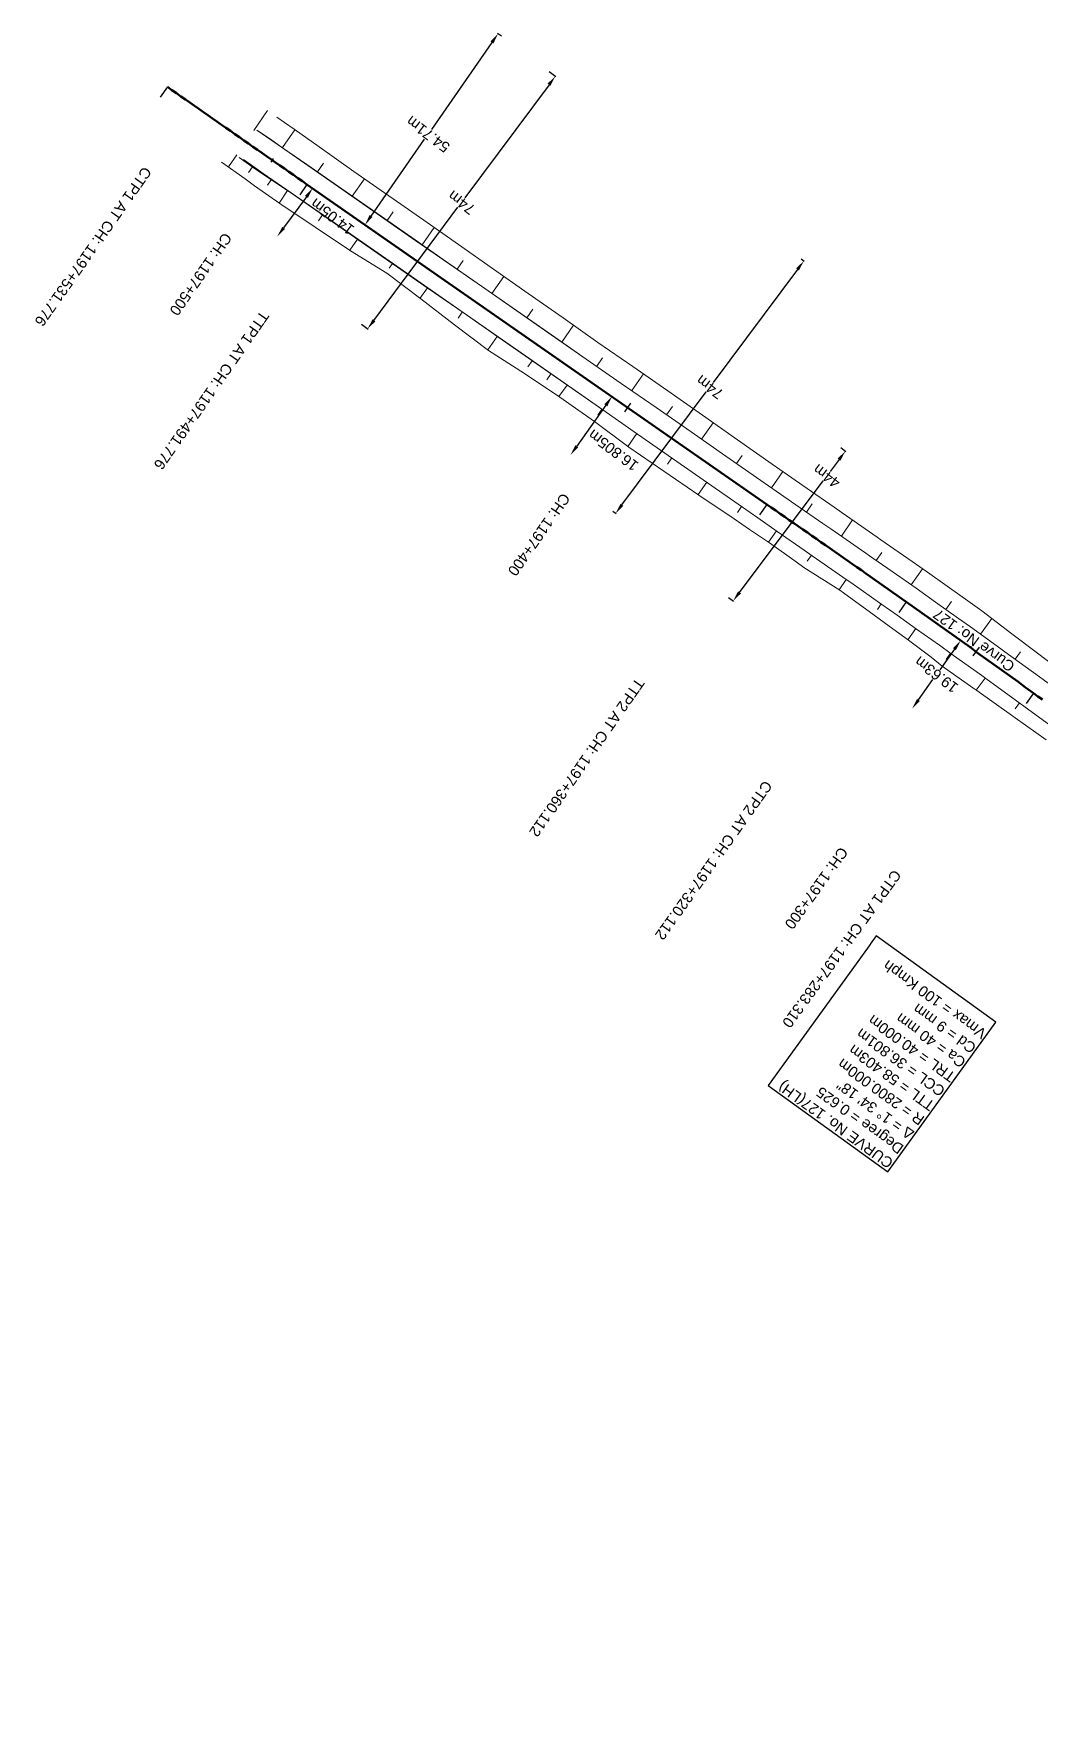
# Model space of a CAD drawing. Header units: metres. Extents: x 638322 to 644522, y 3380053 to 3384620.
# Drawn here: x 638321.6 to 638558.1, y 3384227.3 to 3384620.1 of the extents above; entities that cross this region are included whole.
import ezdxf

# ---------------------------------------------------------------- set-up
doc = ezdxf.new("R2010")
doc.units = ezdxf.units.M
doc.header["$MEASUREMENT"] = 0
doc.linetypes.add('CENTER2', pattern=[1.125, 0.75, -0.125, 0.125, -0.125])
doc.layers.get('Defpoints').update_dxf_attribs({"lineweight": 0})
for name, color, linetype, lineweight in [('C-ALIG-DG-CURVE', 1, 'CENTER2', 70), ('C-ALIG-DG-LINE', 1, 'CENTER2', 70), ('C-ALIG-DG-SPIRAL', 1, 'CENTER2', 70), ('C-ALIG-LABL-DG', 1, 'Continuous', 25), ('C-ALIG-LABL-DG-MARK', 1, 'Continuous', 25), ('Prop_Horiz Alignment', 7, 'Continuous', 0), ('Proposed Curve_Details', 10, 'Continuous', 0), ('PROPOSED DFCC TOE LINE', 239, 'Continuous', 0), ('PROPOSED DFCC TOE SLOPES', 239, 'Continuous', 0), ('PROPOSED DFCC TRACK', 1, 'Continuous', 0), ('PROPOSED FORMATION LINE - PLAN', 187, 'Continuous', 0)]:
    doc.layers.add(name, color=color, linetype=linetype, lineweight=lineweight)
for name, color, linetype in [('C-ROAD-TEXT', 11, 'Continuous'), ('Dimension', 10, 'Continuous'), ('Layer3', 1, 'Continuous')]:
    doc.layers.add(name, color=color, linetype=linetype)
doc.styles.add('Arial', font='arial.ttf')
doc.styles.get("Standard").update_dxf_attribs({"font": 'arial.ttf'})
doc.styles.add('Style-Arial', font='arial.ttf')
doc.dimstyles.get("Standard").update_dxf_attribs({"dimtxt": 2.5, "dimasz": 2.5, "dimexe": 0.18, "dimexo": 0.0625, "dimgap": 0.09, "dimtad": 0, "dimtih": 1, "dimtoh": 1, "dimdec": 3, "dimzin": 0, "dimdsep": 46, "dimtxsty": 'Standard', "dimcen": 0.09, "dimazin": 0, "dimtfac": 1, "dimtdec": 3, "dimtofl": 0, "dimtmove": 0, "dimatfit": 3, "dimfxl": 1, "dimtolj": 1, "dimtzin": 0, "dimarcsym": 0})

# ---------------------------------------------------------------- blocks, each defined once
blk = doc.blocks.new('*D459')
at = {"layer": 'Defpoints', "color": 0, "transparency": 16777216}
for p in [(638511.2290381049, 3384522.847314768), (638484.8441247272, 3384487.636004851), (638486.0484807775, 3384486.733543962)]:
    blk.add_point(p, dxfattribs=at)
at = {"layer": 'Dimension', "color": 0, "lineweight": -2, "transparency": 16777216}
for p, q in [((638510.9342513499, 3384519.944211269), (638508.8305070428, 3384517.136713221)), ((638511.3290702354, 3384522.772357627), (638512.533426286, 3384521.869896737)), ((638487.5476235831, 3384488.734186571), (638507.181443949, 3384514.935998335)), ((638484.9441568577, 3384487.561047711), (638486.148512908, 3384486.658586822))]:
    blk.add_line(p, q, dxfattribs=at)
at = {"layer": 'Dimension', "color": 0, "transparency": 16777216}
for points in [[(638510.600810915, 3384520.194068403), (638511.2676917848, 3384519.694354135), (638512.4333941555, 3384521.944853878)], [(638487.2141831482, 3384488.984043705), (638487.881064018, 3384488.484329436), (638486.0484807775, 3384486.733543962)]]:
    blk.add_solid(points, dxfattribs=at)
at = {"layer": 'Dimension', "color": 0, "lineweight": 0, "transparency": 16777216, "insert": (638508.0059754981, 3384516.036355776), "char_height": 2.5, "attachment_point": 5, "rotation": 143, "style": 'Style-Arial'}
blk.add_mtext('\\A1;44m', dxfattribs=at)
blk = doc.blocks.new('TerminatorOpen_0.5')
at = {"color": 0, "linetype": 'ByBlock', "lineweight": -2}
for q in [(-1, 0.25), (-1, 0), (-1, -0.25)]:
    blk.add_line((0, 0), q, dxfattribs=at)
blk = doc.blocks.new('*D460')
at = {"layer": 'Defpoints', "color": 0, "transparency": 16777216}
for p in [(638501.9213603314, 3384567.197957294), (638457.688138626, 3384507.873270846), (638458.4303034747, 3384507.319903534)]:
    blk.add_point(p, dxfattribs=at)
at = {"layer": 'Dimension', "color": 0, "lineweight": -2, "transparency": 16777216}
for p, q in [((638502.021570984, 3384567.123238989), (638502.7637358324, 3384566.569871677)), ((638501.1691590801, 3384564.640376929), (638481.3688263067, 3384538.084578186)), ((638459.9246695742, 3384509.324116587), (638479.7250023475, 3384535.879915329)), ((638457.7883492787, 3384507.798552541), (638458.5305141273, 3384507.245185229))]:
    blk.add_line(p, q, dxfattribs=at)
at = {"layer": 'Dimension', "color": 0, "transparency": 16777216}
for points in [[(638500.8351235713, 3384564.889437946), (638501.5031945889, 3384564.391315912), (638502.6635251797, 3384566.644589982)], [(638459.5906340654, 3384509.573177603), (638460.258705083, 3384509.07505557), (638458.4303034747, 3384507.319903534)]]:
    blk.add_solid(points, dxfattribs=at)
at = {"layer": 'Dimension', "color": 0, "lineweight": 0, "transparency": 16777216, "insert": (638480.5469143274, 3384536.982246757), "char_height": 2.5, "attachment_point": 5, "rotation": 143, "style": 'Style-Arial'}
blk.add_mtext('\\A1;74m', dxfattribs=at)
blk = doc.blocks.new('*D445')
at = {"layer": 'Defpoints', "color": 0, "transparency": 16777216}
for p in [(638442.6973371373, 3384611.235922768), (638444.2616884098, 3384610.073788224), (638398.5682592206, 3384551.83369642)]:
    blk.add_point(p, dxfattribs=at)
at = {"layer": 'Dimension', "color": 0, "lineweight": -2, "transparency": 16777216}
for p, q in [((638442.7976787358, 3384611.161380406), (638444.3620300083, 3384609.999245863)), ((638442.7708411848, 3384608.066956256), (638423.0171346029, 3384581.476458448)), ((638401.623457718, 3384552.678393845), (638421.3771642998, 3384579.268891652)), ((638398.6686008191, 3384551.759154059), (638400.2329520914, 3384550.597019516))]:
    blk.add_line(p, q, dxfattribs=at)
at = {"layer": 'Dimension', "color": 0, "transparency": 16777216}
for points in [[(638442.43636919, 3384608.315430793), (638443.1053131798, 3384607.818481718), (638444.2616884098, 3384610.073788224)], [(638401.2889857232, 3384552.926868383), (638401.957929713, 3384552.429919308), (638400.1326104929, 3384550.671561877)]]:
    blk.add_solid(points, dxfattribs=at)
at = {"layer": 'Dimension', "color": 0, "lineweight": 0, "transparency": 16777216, "insert": (638422.1971494516, 3384580.37267505), "char_height": 2.5, "attachment_point": 5, "rotation": 143, "style": 'Style-Arial'}
blk.add_mtext('\\A1;74m', dxfattribs=at)
blk = doc.blocks.new('*D446')
at = {"layer": 'Defpoints', "color": 0, "transparency": 16777216}
for p in [(638430.7944377959, 3384620.054785807), (638431.7245335621, 3384619.407120788), (638400.4609088299, 3384574.510200112)]:
    blk.add_point(p, dxfattribs=at)
at = {"layer": 'Dimension', "color": 0, "lineweight": -2, "transparency": 16777216}
for p, q in [((638429.3658226095, 3384618.00318676), (638415.1440156517, 3384597.579600425)), ((638431.6219536096, 3384619.478551547), (638430.6918578437, 3384620.126216566)), ((638400.9594282503, 3384577.209464177), (638413.5412023435, 3384595.277839751)), ((638400.3583288775, 3384574.581630871), (638399.4282331115, 3384575.22929589))]:
    blk.add_line(p, q, dxfattribs=at)
at = {"layer": 'Dimension', "color": 0, "transparency": 16777216}
for points in [[(638429.023889435, 3384618.241289292), (638429.707755784, 3384617.765084229), (638430.7944377959, 3384620.054785807)], [(638400.6174950758, 3384577.447566709), (638401.3013614248, 3384576.971361646), (638399.5308130637, 3384575.157865131)]]:
    blk.add_solid(points, dxfattribs=at)
at = {"layer": 'Dimension', "color": 0, "lineweight": 0, "transparency": 16777216, "insert": (638414.3463811723, 3384596.425877551), "char_height": 2.5, "attachment_point": 5, "rotation": 143, "style": 'Style-Arial'}
blk.add_mtext('\\A1;54.71m', dxfattribs=at)
blk = doc.blocks.new('*D466')
at = {"layer": 'Defpoints', "color": 0, "transparency": 16777216}
for p in [(638457.5754651099, 3384534.752821417), (638447.8443826565, 3384521.052542979), (638447.8443826591, 3384521.052542977)]:
    blk.add_point(p, dxfattribs=at)
at = {"layer": 'Dimension', "color": 0, "lineweight": -2, "transparency": 16777216}
blk.add_line((638456.1277761012, 3384532.714636799), (638449.2920716705, 3384523.090727592), dxfattribs=at)
at = {"layer": 'Dimension', "color": 0, "transparency": 16777216}
for points in [[(638455.7880786653, 3384532.955918301), (638456.4674735372, 3384532.473355297), (638457.5754651127, 3384534.752821415)], [(638448.9523742346, 3384523.332009094), (638449.6317691065, 3384522.84944609), (638447.8443826591, 3384521.052542977)]]:
    blk.add_solid(points, dxfattribs=at)
at = {"layer": 'Dimension', "color": 0, "lineweight": 0, "transparency": 16777216, "insert": (638457.8816487286, 3384522.13572721), "char_height": 2.5, "attachment_point": 5, "rotation": 143, "style": 'Style-Arial'}
blk.add_mtext('\\A1;16.805m', dxfattribs=at)
blk = doc.blocks.new('*D467')
at = {"layer": 'Defpoints', "color": 0, "transparency": 16777216}
for p in [(638387.2354966579, 3384583.716394722), (638378.9168070324, 3384572.393610728), (638378.9168070324, 3384572.393610728)]:
    blk.add_point(p, dxfattribs=at)
at = {"layer": 'Dimension', "color": 0, "lineweight": -2, "transparency": 16777216}
blk.add_line((638385.7553160256, 3384581.70168251), (638380.396987665, 3384574.40832294), dxfattribs=at)
at = {"layer": 'Dimension', "color": 0, "transparency": 16777216}
for points in [[(638385.4195306569, 3384581.948379282), (638386.0911013943, 3384581.454985738), (638387.2354966579, 3384583.716394722)], [(638380.0612022963, 3384574.655019712), (638380.7327730337, 3384574.161626168), (638378.9168070324, 3384572.393610728)]]:
    blk.add_solid(points, dxfattribs=at)
at = {"layer": 'Dimension', "color": 0, "lineweight": 0, "transparency": 16777216, "insert": (638391.8703038495, 3384577.073623526), "char_height": 2.5, "attachment_point": 5, "rotation": 143, "style": 'Style-Arial'}
blk.add_mtext('\\A1;14.05m', dxfattribs=at)
blk = doc.blocks.new('*D468')
at = {"layer": 'Defpoints', "color": 0, "transparency": 16777216}
for p in [(638539.5076171581, 3384477.413982953), (638528.1395556, 3384461.410165968), (638528.1395556012, 3384461.410165967)]:
    blk.add_point(p, dxfattribs=at)
at = {"layer": 'Dimension', "color": 0, "lineweight": -2, "transparency": 16777216}
for p, q in [((638538.0598592826, 3384475.375847253), (638534.6359758282, 3384470.555746315)), ((638529.5873134781, 3384463.448301667), (638533.0111969323, 3384468.268402605))]:
    blk.add_line(p, q, dxfattribs=at)
at = {"layer": 'Dimension', "color": 0, "transparency": 16777216}
for points in [[(638537.7201699992, 3384475.617140233), (638538.399548566, 3384475.134554273), (638539.5076171593, 3384477.413982953)], [(638529.2476241947, 3384463.689594647), (638529.9270027615, 3384463.207008688), (638528.1395556012, 3384461.410165967)]]:
    blk.add_solid(points, dxfattribs=at)
at = {"layer": 'Dimension', "color": 0, "lineweight": 0, "transparency": 16777216, "insert": (638533.8235863799, 3384469.41207446), "char_height": 2.5, "attachment_point": 5, "rotation": 143, "style": 'Style-Arial'}
blk.add_mtext('\\A1;19.63m', dxfattribs=at)
blk = doc.blocks.new('Tick Hor')
at = {"color": 1}
blk.add_lwpolyline([(-0.5, 0), (0.5, 0)], dxfattribs=at)

msp = doc.modelspace()

# ---------------------------------------------------------------- linework, layer by layer
at = {"layer": 'C-ALIG-DG-CURVE', "color": 1, "linetype": 'Continuous', "lineweight": 50, "flags": 128}
msp.add_lwpolyline([(638556.6426878705, 3384465.061269945, 0.003285837766207296), (638526.7300701468, 3384486.498337527)], format="xyb", dxfattribs=at)
at = {"layer": 'C-ALIG-DG-LINE', "color": 1, "linetype": 'Continuous', "lineweight": 50, "flags": 128}
msp.add_lwpolyline([(638493.9553164125, 3384509.428846928), (638385.8942340912, 3384584.650045996)], dxfattribs=at)
at = {"layer": 'C-ALIG-DG-SPIRAL', "color": 1, "linetype": 'Continuous', "lineweight": 50, "flags": 128}
for points in [[(638385.8942340912, 3384584.650045996), (638384.8352248538, 3384585.387224263), (638383.7762243833, 3384586.124415124), (638382.717241447, 3384586.861631173), (638381.6582848132, 3384587.598885003), (638380.5993632514, 3384588.336189206), (638379.5404855331, 3384589.073556372), (638378.4816604317, 3384589.810999093), (638377.4228967238, 3384590.548529955), (638376.3642031887, 3384591.286161543), (638375.3055886095, 3384592.02390644), (638374.2470617733, 3384592.761777226), (638373.1886314717, 3384593.499786478), (638372.1303065012, 3384594.23794677), (638371.0720956636, 3384594.97627067), (638370.0140077671, 3384595.714770745), (638368.9560516251, 3384596.453459556), (638367.8982360588, 3384597.192349659), (638366.8405698959, 3384597.931453606), (638365.7830619721, 3384598.670783942), (638364.7257211311, 3384599.410353209), (638363.6685562249, 3384600.150173941), (638362.6115761145, 3384600.890258665), (638361.5547896709, 3384601.630619904), (638360.4982057738, 3384602.371270173), (638359.4418333143, 3384603.112221978), (638358.3856811937, 3384603.853487819), (638357.3297583247, 3384604.595080188), (638356.2740736313, 3384605.33701157), (638355.2186360498, 3384606.079294439), (638354.1634545291, 3384606.821941262), (638353.108538031, 3384607.564964496)], [(638526.7300701468, 3384486.498337527), (638525.6761822497, 3384487.24281898), (638524.621962445, 3384487.986830363), (638523.5674219952, 3384488.730387205), (638522.5125721433, 3384489.473505048), (638521.4574241125, 3384490.216199449), (638520.4019891071, 3384490.958485979), (638519.3462783131, 3384491.700380219), (638518.2903028993, 3384492.441897764), (638517.2340740176, 3384493.183054223), (638516.1776028041, 3384493.923865213), (638515.1209003791, 3384494.664346363), (638514.0639778484, 3384495.404513313), (638513.0068463039, 3384496.144381714), (638511.949516824, 3384496.883967222), (638510.8920004749, 3384497.623285505), (638509.8343083102, 3384498.362352241), (638508.776451373, 3384499.101183112), (638507.7184406955, 3384499.83979381), (638506.6602873002, 3384500.578200032), (638505.6020022004, 3384501.316417484), (638504.5435964012, 3384502.054461875), (638503.4850808997, 3384502.792348921), (638502.4264666863, 3384503.530094342), (638501.3677647446, 3384504.267713864), (638500.3089860532, 3384505.005223216), (638499.2501415854, 3384505.742638129), (638498.1912423102, 3384506.479974339), (638497.1322991935, 3384507.217247583), (638496.073323198, 3384507.954473603), (638495.0143252845, 3384508.691668137), (638493.9553164125, 3384509.428846928)], [(638558.7296822409, 3384463.543316222), (638557.6863542936, 3384464.302525765), (638556.6426878705, 3384465.061269945)]]:
    msp.add_lwpolyline(points, dxfattribs=at)
at = {"layer": 'C-ALIG-LABL-DG', "color": 1, "linetype": 'Continuous', "lineweight": 25}
for p, q in [((638493.9553124439, 3384509.428849986), (638493.9553124439, 3384509.428849986)), ((638526.7300662139, 3384486.498340635), (638526.7300662139, 3384486.498340635)), ((638556.6426884986, 3384465.061269807), (638556.6426884986, 3384465.061269807))]:
    msp.add_line(p, q, dxfattribs=at)
at = {"layer": 'C-ALIG-LABL-DG-MARK', "color": 1, "linetype": 'Continuous', "lineweight": 25}
for p, q in [((638353.1085380311, 3384607.564964496), (638351.3805617862, 3384605.11259868)), ((638385.8942340912, 3384584.650045996), (638384.1802995007, 3384582.187846122)), ((638493.9553164125, 3384509.428846928), (638492.241381822, 3384506.966647054)), ((638526.7300701468, 3384486.498337527), (638524.9985922867, 3384484.048442749)), ((638556.6426878705, 3384465.061269945), (638554.8791607774, 3384462.634343455))]:
    msp.add_line(p, q, dxfattribs=at)
at = {"layer": 'Layer3', "color": 1, "linetype": 'Continuous', "lineweight": -3}
msp.add_lwpolyline([(638558.729682868, 3384463.543316083), (638557.6863549213, 3384464.302525626), (638556.6426884986, 3384465.061269807, 0.00328583829160356), (638526.730066214, 3384486.498340635), (638525.6761783157, 3384487.242822086), (638524.6219585097, 3384487.986833468), (638523.5674180589, 3384488.730390308), (638522.512568206, 3384489.47350815), (638521.4574201739, 3384490.21620255), (638520.4019851673, 3384490.958489077), (638519.3462743722, 3384491.700383315), (638518.2902989573, 3384492.44190086), (638517.2340700745, 3384493.183057317), (638516.1775988598, 3384493.923868305), (638515.1208964336, 3384494.664349454), (638514.0639739018, 3384495.404516403), (638513.0068423561, 3384496.144384801), (638511.9495128752, 3384496.883970307), (638510.8919965248, 3384497.62328859), (638509.8343043589, 3384498.362355324), (638508.7764474206, 3384499.101186193), (638507.7184367419, 3384499.83979689), (638506.6602833455, 3384500.57820311), (638505.6019982446, 3384501.31642056), (638504.5435924442, 3384502.054464949), (638503.4850769415, 3384502.792351993), (638502.4264627269, 3384503.530097413), (638501.3677607841, 3384504.267716934), (638500.3089820916, 3384505.005226283), (638499.2501376226, 3384505.742641195), (638498.1912383463, 3384506.479977403), (638497.1322952284, 3384507.217250646), (638496.0733192317, 3384507.954476663), (638495.0143213171, 3384508.691671195), (638493.9553124439, 3384509.428849986), (638457.569802987, 3384534.756762515)], format="xyb", dxfattribs=at)
at = {"layer": 'Layer3', "color": 212, "linetype": 'Continuous', "lineweight": -3}
msp.add_circle((638541.8888685177, 3384476.062355093), 0.015, dxfattribs=at)
msp.add_circle((638541.8888685177, 3384476.062355093), 0.015, dxfattribs=at)
msp.add_circle((638541.8888685177, 3384476.062355093), 0.015, dxfattribs=at)
msp.add_circle((638541.8888685177, 3384476.062355093), 0.015, dxfattribs=at)
at = {"layer": 'Prop_Horiz Alignment', "color": 10, "linetype": 'Continuous', "lineweight": -3, "flags": 128}
msp.add_lwpolyline([(638377.4742896131, 3384589.901976184), (638378.0533692366, 3384590.717247176)], dxfattribs=at)
at = {"layer": 'PROPOSED DFCC TOE LINE', "lineweight": 0}
for points in [[(638378.8193467851, 3384600.437148022, 264.465575510242), (638380.5875084148, 3384599.20614258, 264.463982828637), (638382.8572468213, 3384597.626700585, 264.4619520352342), (638388.7721719148, 3384593.460887132, 264.4771093955883), (638396.9294170607, 3384587.67581687, 264.5144194328599), (638405.1424819406, 3384581.970935983, 264.5028771965248), (638413.3476113738, 3384576.254655211, 264.4982798986384), (638421.5185770552, 3384570.489295561, 264.5235820077476), (638429.6989420021, 3384564.737438686, 264.5406580745238), (638437.8738455805, 3384558.977736131, 264.5625138179316), (638446.0676335889, 3384553.245162523, 264.5678422997419), (638454.2610305512, 3384547.512027147, 264.5735130170954), (638462.4777002812, 3384541.812324908, 264.5588158906206), (638470.6954030151, 3384536.114106657, 264.5432147005502), (638478.8732159311, 3384530.35858359, 264.5625242521604), (638487.0373021615, 3384524.583341076, 264.5938471140236), (638495.2361767883, 3384518.85807479, 264.5947238928352), (638498.828271589, 3384516.354554115, 264.5931254297248), (638503.4523390807, 3384513.155548222, 264.5910362208634), (638509.7999651239, 3384508.766304597, 264.5858296163206), (638511.683492382, 3384507.462502986, 264.5842630007634), (638519.8959471419, 3384501.729290496, 264.5923266844532), (638520.7539196723, 3384501.128883933, 264.5931776084703), (638528.1178461151, 3384495.996119402, 264.5862021275083), (638531.7160547641, 3384493.479166247, 264.5820021681104), (638536.31877754, 3384490.221743347, 264.5773074735033), (638541.7278123115, 3384486.375069843, 264.5721239539773), (638544.4894464543, 3384484.403327433, 264.5696170387665), (638551.5335009045, 3384478.984287441, 264.7119482341096), (638552.4487991208, 3384478.291400608, 264.724848507398), (638560.482243655, 3384472.285243169, 264.7976061113548)], [(638559.5999141479, 3384454.087762761, 265.2078457385688), (638552.3629739827, 3384459.243854038, 265.1657351198784), (638551.4732178282, 3384459.8762431, 265.1608477992383), (638543.3352307756, 3384465.643637383, 265.1192914477497), (638542.4031422791, 3384466.302298848, 265.1148928644111), (638535.1946727949, 3384471.406474638, 265.0929454811244), (638532.5701000913, 3384473.537116954, 265.1993372913391), (638527.267652305, 3384477.469574245, 265.2686353451538), (638522.7386688103, 3384480.776934525, 265.3129632763332), (638519.2086619296, 3384483.350770507, 265.3497149274402), (638511.9811701803, 3384488.611094206, 265.4301608509709), (638511.1370384281, 3384489.224759972, 265.4399474260972), (638502.6911298104, 3384494.574246964, 265.2194351610677), (638500.8472061212, 3384495.926718391, 265.2481382875824), (638494.5603136261, 3384500.385307366, 265.2853094060064), (638489.915002937, 3384503.549952785, 265.2605508986567), (638486.291031318, 3384506.007679941, 265.2367690360787), (638478.0141794044, 3384511.62092581, 265.1824532258676), (638469.7373274908, 3384517.234171679, 265.1281374156319), (638461.4976626124, 3384522.900839607, 265.1063669274586), (638453.5018218551, 3384528.917779785, 265.2979862534213), (638445.2865832759, 3384534.619537984, 265.2975931556862), (638436.9936152599, 3384540.209631823, 265.2291728668955), (638428.5700116432, 3384545.612057495, 265.0464230096754), (638420.568564901, 3384551.620944241, 265.2331360939872), (638412.6295652161, 3384557.719541024, 265.474501547648), (638404.6639641001, 3384563.779922791, 265.6925859804385), (638396.1329144192, 3384569.027993863, 265.415801556187), (638387.791341561, 3384574.548263079, 265.3048433175539), (638379.5018317583, 3384580.143324909, 265.2394495853726), (638373.5881093851, 3384584.310866163, 265.3351017297297), (638371.3385468305, 3384585.920066305, 265.3546553595481), (638365.7981097247, 3384589.884079792, 265.402305002144)]]:
    msp.add_polyline3d(points, dxfattribs=at)
at = {"layer": 'PROPOSED DFCC TOE SLOPES'}
for p, q in [((638380.1294195426, 3384593.292932957, 267.0194505744886), (638383.0514725578, 3384597.489909641, 264.4624497506631)), ((638372.1158667819, 3384587.405292649, 266.1863002144341), (638373.054800396, 3384588.774889355, 267.0165551368813)), ((638389.7790929067, 3384589.651851516, 265.7506183866556), (638388.3367524784, 3384587.579817688, 267.0129248169025)), ((638396.5440854139, 3384581.866702418, 267.0063990593163), (638399.3954386881, 3384585.962892419, 264.5109538076825)), ((638381.3438931888, 3384583.181865741, 267.014875574512), (638379.3403606359, 3384580.257117461, 265.2420613175667)), ((638406.1787696263, 3384578.204087899, 265.750685066097), (638404.7514183496, 3384576.153587149, 266.9998733017302)), ((638388.5800108318, 3384576.072915304, 266.1559436843613), (638389.5538413086, 3384577.472591694, 267.0085047385423)), ((638412.9587512852, 3384570.440471879, 266.9933475441441), (638415.8009924663, 3384574.523571652, 264.5058770075371)), ((638397.7611742442, 3384571.759476425, 267.0019789809563), (638395.9459293684, 3384569.151736452, 265.4133143116041)), ((638422.5704322769, 3384566.74481145, 265.7577654925095), (638421.1660842209, 3384564.727356609, 266.9868217865579)), ((638405.2206194543, 3384564.971962465, 266.3409173962098), (638405.9685071799, 3384566.046361155, 266.9954532233702)), ((638429.3734171565, 3384559.014241341, 266.9802960289717), (638432.1535054715, 3384563.008053703, 264.547220391602)), ((638414.1758401155, 3384560.333245886, 266.988927465784), (638412.4510079634, 3384557.8553908, 265.4793901375509)), ((638421.3868884993, 3384553.18889063, 266.1104741302167), (638422.3831730512, 3384554.620130617, 266.9824017081979)), ((638438.9574146525, 3384555.278811423, 265.7689419988522), (638437.5807500922, 3384553.301126071, 266.9737702713856)), ((638445.7880830278, 3384547.588010801, 266.9672445137995), (638448.5277498069, 3384551.523754494, 264.5695449663883)), ((638430.5905059868, 3384548.907015347, 266.9758759506118), (638428.3906508738, 3384545.746752956, 265.0506083780915)), ((638437.8013151633, 3384541.762316451, 266.0972132656855), (638438.7978389225, 3384543.193900077, 266.9693501930256)), ((638455.36177526, 3384543.837776574, 265.764909436792), (638453.9954159635, 3384541.874895531, 266.9607187562133)), ((638462.2027488991, 3384536.161780262, 266.9541929986271), (638464.9451144522, 3384540.101400953, 264.5541315404184)), ((638447.005171858, 3384537.480784807, 266.9628244354396), (638445.100687753, 3384534.744845765, 265.2960594435897)), ((638454.2650867563, 3384530.406630089, 266.1271380597896), (638455.2125047937, 3384531.767669539, 266.9562986778535)), ((638471.7804609328, 3384532.417320791, 265.7483398747117), (638470.4100818349, 3384530.448664992, 266.9476672410411)), ((638478.6174147704, 3384524.735549723, 266.9411414834549), (638481.324531427, 3384528.624532642, 264.5719291279167)), ((638463.4198377293, 3384526.054554268, 266.9497729202673), (638461.318427507, 3384523.035715593, 265.1106622743929)), ((638470.5898987391, 3384518.851317474, 266.0354482850632), (638471.627170665, 3384520.341438999, 266.9432471626812)), ((638488.1619053936, 3384520.94336512, 265.7643630489753), (638486.8247477061, 3384519.022434453, 266.9346157258688)), ((638495.0320806418, 3384513.309319184, 266.9280899682827), (638497.6935921998, 3384517.145372138, 264.5936303560273)), ((638479.8345036006, 3384514.62832373, 266.9367214050951), (638477.8286451407, 3384511.746752568, 265.1812356803611)), ((638487.0736489936, 3384507.524369653, 266.0828734522191), (638488.0418365363, 3384508.91520846, 266.930195647509)), ((638504.5833691619, 3384509.538900056, 265.7547539716426), (638503.2569646004, 3384507.62151383, 266.9204874193591)), ((638511.4799967075, 3384501.931021684, 266.9127154560829), (638514.1301968619, 3384505.754429445, 264.5866653824611)), ((638496.249024451, 3384503.201884867, 266.923669553962), (638494.3751330635, 3384500.511462721, 265.2843224334171)), ((638503.4833480594, 3384496.094580901, 266.0696722766865), (638504.4533790039, 3384497.484493718, 266.9171415010224)), ((638521.015900362, 3384498.1265289, 265.7483117966311), (638519.6943056039, 3384496.227949136, 266.9049460269874)), ((638512.6497632016, 3384491.75568198, 266.9106112031482), (638510.9566041364, 3384489.339043816, 265.4352365091137)), ((638527.8946611938, 3384490.504830934, 266.8971793422103), (638530.5560038355, 3384494.290623872, 264.5833562215506)), ((638519.9389099758, 3384484.73926594, 266.1278096918709), (638520.833188617, 3384486.008376383, 266.9040787063529)), ((638537.3978058281, 3384486.613064314, 265.7327374443576), (638536.055871652, 3384484.726069937, 266.8904874421178)), ((638528.9985823747, 3384480.235486974, 266.8975443317367), (638527.1148766294, 3384477.581141046, 265.2701306541221)), ((638544.1934083949, 3384478.913993024, 266.8839708760515), (638546.8350238203, 3384482.598858481, 264.6170114523999)), ((638536.1007440374, 3384472.97544215, 265.9947452786352), (638537.1433670041, 3384474.433556234, 266.8910097045766)), ((638553.5587630308, 3384474.800849134, 265.8118304192708), (638552.3105062441, 3384473.073407459, 266.8774543088464)), ((638545.2673457941, 3384468.602524523, 266.8844750761494), (638543.202877904, 3384465.7371647, 265.1186668663521)), ((638552.3612167141, 3384461.352121243, 266.0190851153761), (638553.3702416192, 3384462.742228205, 266.8779404467248))]:
    msp.add_line(p, q, dxfattribs=at)
at = {"layer": 'PROPOSED DFCC TOE SLOPES', "flags": 128}
for points in [[(638373.3861341166, 3384597.336735807), (638376.6152866519, 3384601.97175461)], [(638369.3752603161, 3384591.581395404), (638367.4246477019, 3384588.783128954)], [(638369.3768882534, 3384591.58026156), (638367.4277289927, 3384588.780924351)], [(638377.492164055, 3384585.734040605), (638376.58323878, 3384584.429558627)], [(638443.2425396489, 3384540.160870004), (638442.246273685, 3384538.729656721)]]:
    msp.add_lwpolyline(points, dxfattribs=at)
at = {"layer": 'PROPOSED DFCC TRACK'}
msp.add_line((638457.5698031273, 3384534.756762717), (638377.7638294249, 3384590.30961168), dxfattribs=at)
at = {"layer": 'PROPOSED DFCC TRACK', "color": 12, "flags": 128}
msp.add_lwpolyline([(638457.5698031269, 3384534.756762716), (638377.7638302173, 3384590.309611108), (638377.7633621659, 3384590.309936938)], dxfattribs=at)
at = {"layer": 'PROPOSED FORMATION LINE - PLAN', "lineweight": 0, "flags": 128}
for points in [[(638459.7183152327, 3384537.830270624), (638443.3036493595, 3384549.256501161), (638426.8889834862, 3384560.682731698), (638410.474317613, 3384572.108962234), (638394.0596517399, 3384583.53519277), (638379.9062484428, 3384593.387360959), (638377.645083536, 3384594.961385656), (638374.1204199226, 3384597.416283842)], [(638455.4334787816, 3384531.674770922), (638439.0188129084, 3384543.101001459), (638422.6041470352, 3384554.527231995), (638406.189481162, 3384565.953462531), (638389.7748152888, 3384577.379693068), (638375.6214119918, 3384587.231861257), (638373.3600801978, 3384588.806002127), (638370.9358071928, 3384590.49448773)]]:
    msp.add_lwpolyline(points, dxfattribs=at)
at = {"layer": 'PROPOSED FORMATION LINE - PLAN', "lineweight": 0, "extrusion": (0.01216295721070906, 0.01592261641851104, 0.9997992462281012), "elevation": 61923.09109227904, "flags": 128}
msp.add_lwpolyline([(1546124.196260352, -3076564.221129649), (1546126.964631964, -3076564.262145542), (1546136.963534447, -3076564.410288195), (1546146.962436936, -3076564.55843087), (1546156.961339416, -3076564.706573508), (1546166.960241903, -3076564.85471617), (1546176.959144386, -3076565.002858835), (1546186.95804687, -3076565.151001487), (1546196.95694935, -3076565.299144128), (1546206.955851837, -3076565.447286799), (1546213.208013572, -3076565.53991813), (1546216.954770355, -3076565.609416534), (1546226.542042598, -3076565.784209345), (1546226.955978402, -3076565.791578597), (1546236.960640294, -3076565.962327783), (1546239.882194107, -3076566.008823583), (1546246.968934053, -3076566.113318243), (1546253.228873227, -3076566.19397561), (1546256.980852523, -3076566.222208889), (1546266.993877449, -3076566.274617824), (1546268.914501466, -3076566.280856193), (1546277.007021409, -3076566.293656477), (1546284.600369449, -3076566.285845908), (1546287.020049245, -3076566.270277997), (1546297.030428645, -3076566.187712323), (1546297.947903623, -3076566.178866905), (1546307.037254453, -3076566.082162792), (1546311.28914137, -3076566.03238816), (1546317.040639217, -3076565.961979379), (1546324.624371941, -3076565.866197001), (1546327.040905576, -3076565.844549356), (1546337.040504016, -3076565.754971632), (1546347.040102459, -3076565.665393911), (1546357.039700904, -3076565.5758162), (1546367.03929935, -3076565.48623849), (1546377.038897793, -3076565.396660769), (1546387.038496236, -3076565.307083047), (1546397.038094677, -3076565.217505326), (1546407.037693121, -3076565.127927602), (1546417.037291564, -3076565.038349884), (1546427.036890006, -3076564.948772153), (1546437.036488445, -3076564.859194425), (1546447.036086887, -3076564.769616704), (1546457.035685332, -3076564.680038987), (1546467.035283773, -3076564.590461263), (1546477.034882217, -3076564.500883545), (1546487.034480663, -3076564.41130584), (1546497.034079108, -3076564.321728122), (1546507.033677549, -3076564.232150398), (1546517.033275988, -3076564.142572667), (1546522.852288904, -3076564.090445179), (1546524.670397714, -3076564.074157089), (1546526.488506521, -3076564.057866485), (1546527.032874431, -3076564.052988354), (1546528.306615329, -3076564.041573403), (1546530.124724139, -3076564.025277823), (1546531.94283294, -3076564.008979729), (1546533.760941748, -3076563.992679161), (1546535.579050557, -3076563.976376103), (1546537.032472877, -3076563.963341431), (1546537.397159368, -3076563.960070565), (1546539.215268173, -3076563.943762515), (1546541.033376985, -3076563.927451993), (1546542.851485786, -3076563.911138942), (1546547.03207132, -3076563.873625683), (1546557.031669765, -3076563.783897173), (1546567.031268207, -3076563.694168659), (1546577.030866649, -3076563.604440147), (1546584.04425298, -3076563.541507538), (1546587.03078726, -3076563.537085881), (1546597.033259854, -3076563.519793855), (1546604.050347275, -3076563.502538464), (1546607.038196444, -3076563.470822697), (1546617.043173244, -3076563.355340865), (1546621.572071965, -3076563.29836732), (1546627.047975012, -3076563.225569197), (1546637.052581339, -3076563.081507984), (1546639.093231468, -3076563.050368689), (1546647.055114333, -3076562.864050486), (1546657.05442924, -3076562.622745784), (1546659.093676546, -3076562.573120156), (1546667.052813797, -3076562.439137217), (1546677.051398837, -3076562.270822483), (1546687.049983872, -3076562.102507741), (1546697.048568916, -3076561.93419303), (1546707.047153949, -3076561.765878282), (1546717.045738996, -3076561.597563577), (1546727.044324033, -3076561.429248841), (1546737.042909069, -3076561.260934103), (1546747.041494112, -3076561.092619392), (1546757.040079148, -3076560.924304648), (1546767.038664193, -3076560.755989941), (1546777.03724923, -3076560.5876752), (1546787.035834265, -3076560.419360464), (1546797.034419313, -3076560.251045753), (1546807.033004344, -3076560.082731009), (1546817.031589388, -3076559.914416299), (1546827.030174425, -3076559.746101564), (1546837.028759468, -3076559.577786849), (1546847.027344508, -3076559.409472118), (1546857.025929542, -3076559.241157372), (1546867.024514585, -3076559.072842662), (1546877.023099626, -3076558.904527928), (1546887.021684665, -3076558.73621321), (1546897.0202697, -3076558.567898464), (1546907.01885474, -3076558.399583736), (1546917.017439778, -3076558.231269007), (1546927.016024818, -3076558.062954281), (1546937.014609862, -3076557.894639573), (1546947.013194896, -3076557.726324823), (1546957.011779936, -3076557.558010097), (1546967.010364976, -3076557.389695371), (1546977.008950015, -3076557.221380644), (1546987.007535056, -3076557.053065923), (1546997.0061201, -3076556.8847512), (1547005.91049624, -3076556.734856222), (1547007.004794477, -3076556.720539386), (1547017.006066279, -3076556.58767155), (1547019.245779218, -3076556.556873853), (1547027.010667736, -3076556.444835304), (1547032.586950051, -3076556.357610827), (1547037.018514716, -3076556.283088281), (1547045.933763297, -3076556.115862488), (1547047.029351008, -3076556.089377588), (1547057.040031089, -3076555.827536842), (1547058.185468739, -3076555.795295895), (1547067.04971246, -3076555.529952563), (1547070.435656396, -3076555.421191796), (1547077.058267451, -3076555.19662859), (1547082.684092216, -3076554.993557291), (1547087.06460254, -3076554.8112923), (1547096.020787823, -3076554.420427328), (1547097.065799842, -3076554.3734507), (1547107.062409868, -3076553.912884518), (1547109.34925912, -3076553.805235373), (1547117.054874485, -3076553.438529831), (1547122.670555012, -3076553.169161503), (1547127.044716539, -3076552.975583235), (1547137.03494026, -3076552.533466479), (1547147.025163972, -3076552.091349686), (1547157.015387692, -3076551.649232928), (1547167.005611403, -3076551.207116131), (1547176.995835125, -3076550.764999376), (1547186.986058835, -3076550.322882579), (1547196.976282556, -3076549.880765819), (1547206.966506268, -3076549.438649027), (1547216.956729984, -3076548.996532253), (1547226.946953699, -3076548.554415474), (1547236.937177416, -3076548.1122987), (1547246.927401133, -3076547.670181926), (1547256.917624852, -3076547.228065157), (1547264.145105349, -3076546.908213438), (1547266.907745984, -3076546.785978107), (1547270.71955806, -3076546.618222601)], dxfattribs=at)
at = {"layer": 'PROPOSED FORMATION LINE - PLAN', "lineweight": 0, "extrusion": (0.0001843317147448023, -0.0003536504637980291, 0.9999999204765812), "elevation": -812.3603084578542, "flags": 128}
msp.add_lwpolyline([(639218.6888211435, 3383966.546393645), (639211.1580201323, 3383972.473634583), (639210.8328706012, 3383972.729323469), (639202.9723331542, 3383978.901292807), (639200.6758344775, 3383980.700196636), (639195.1020922692, 3383985.0557423), (639190.1737617212, 3383988.892197832), (639187.216944515, 3383991.186283063), (639179.3121025036, 3383997.290395371), (639177.7935445337, 3383998.458216879), (639171.3869573976, 3384003.368124367), (639165.3635449532, 3384007.959459372), (639163.441535475, 3384009.419473968), (639155.4757644504, 3384015.447752993), (639154.7446446689, 3384015.999445224), (639147.4936265087, 3384021.459611119), (639144.0974659193, 3384024.011319205), (639139.5001543927, 3384027.461668248), (639133.4339234473, 3384032.010790202), (639131.5004189754, 3384033.460501588), (639123.499591653, 3384039.45939666), (639115.4987643339, 3384045.458291719), (639107.497937015, 3384051.457186817), (639099.4971096992, 3384057.456081877), (639091.4962823802, 3384063.454976948), (639083.495455058, 3384069.453872021), (639075.494627739, 3384075.452767092), (639067.4938004166, 3384081.451662178), (639059.492973104, 3384087.450557237), (639051.492145785, 3384093.449452308), (639043.4913184629, 3384099.448347394), (639035.4904911439, 3384105.447242453), (639027.4896638215, 3384111.446137525), (639019.4888365091, 3384117.445032584), (639011.48800919, 3384123.443927669), (639003.4871818677, 3384129.442822741), (638995.486354552, 3384135.4417178), (638987.4855272265, 3384141.440612885), (638979.484699914, 3384147.439507957), (638974.8288211975, 3384150.930412913), (638973.374125313, 3384152.021121156), (638971.9194294057, 3384153.111829391), (638971.4838725342, 3384153.438403145), (638970.464733469, 3384154.202537709), (638969.0100375158, 3384155.293246058), (638967.5553415333, 3384156.383954451), (638966.1006455309, 3384157.474662888), (638964.6459495056, 3384158.565371369), (638963.4830445752, 3384159.437299439), (638963.1912534575, 3384159.656079894), (638961.7365573865, 3384160.746788462), (638960.2818612924, 3384161.837497088), (638958.8271651755, 3384162.928205732), (638955.4822159897, 3384165.436196934), (638947.481387277, 3384171.435094694), (638939.4805585771, 3384177.433992414), (638931.4797298708, 3384183.432890147), (638925.8682142614, 3384187.640317839), (638923.4789789792, 3384189.43168991), (638915.4783403833, 3384195.427226884), (638909.8651925094, 3384199.62723757), (638907.4742399147, 3384201.413811816), (638899.4623759364, 3384207.388885943), (638895.8328389297, 3384210.089859603), (638891.4419843217, 3384213.352508432), (638883.4130814355, 3384219.304667153), (638881.7743532668, 3384220.517341896), (638875.3753485432, 3384225.246343702), (638867.3303759309, 3384231.182692334), (638865.6889010381, 3384232.393417683), (638859.2826897842, 3384237.118486508), (638851.2349521995, 3384243.054306054), (638843.1872146182, 3384248.990125615), (638835.1394770336, 3384254.925945161), (638827.0917394458, 3384260.861764695), (638819.0440018644, 3384266.797584242), (638810.9962642733, 3384272.733403788), (638802.9485266953, 3384278.669223323), (638794.9007891073, 3384284.605042882), (638786.8530515227, 3384290.54086243), (638778.8053139382, 3384296.476681989), (638770.7575763568, 3384302.412501523), (638762.7098387722, 3384308.34832107), (638754.6621011843, 3384314.284140617), (638746.6143635997, 3384320.219960164), (638738.5666260119, 3384326.155779697), (638730.5188884337, 3384332.091599258), (638722.471150846, 3384338.027418804), (638714.4234132614, 3384343.963238365), (638706.3756756767, 3384349.899057898), (638698.3279380954, 3384355.834877432), (638690.2802005108, 3384361.770696992), (638682.2324629228, 3384367.706516539), (638674.1847253384, 3384373.642336099), (638666.1369877539, 3384379.578155633), (638658.0892501725, 3384385.513975179), (638650.0415125847, 3384391.449794739), (638641.9937750032, 3384397.385614273), (638633.9460374153, 3384403.321433807), (638625.898299834, 3384409.257253367), (638617.8505622462, 3384415.193072914), (638609.8028246616, 3384421.128892474), (638601.755087077, 3384427.064712008), (638593.7073494924, 3384433.000531555), (638586.540327131, 3384438.286756531), (638585.6596271052, 3384438.936337484), (638577.6123491797, 3384444.869295896), (638575.8103450969, 3384446.19655382), (638569.5619315743, 3384450.792268329), (638565.0726842555, 3384454.085735464), (638561.5031100321, 3384456.698060552), (638554.3149081095, 3384461.937229162), (638553.4306511867, 3384462.579470208), (638545.3389440798, 3384468.432073001), (638544.4116973917, 3384469.099929187), (638537.226386472, 3384474.25573958), (638534.4772736283, 3384476.219274591), (638529.0930818428, 3384480.050395665), (638524.511826618, 3384483.295129304), (638520.9389400876, 3384485.816256648), (638513.6194833484, 3384490.958846318), (638512.764313349, 3384491.558012238), (638504.5737899813, 3384497.282995974), (638502.6979162463, 3384498.591402854), (638496.3725043818, 3384502.998490085), (638491.7592950502, 3384506.210062374), (638488.1657614472, 3384508.711517389), (638479.9584274481, 3384514.424634074), (638471.7510934491, 3384520.137750772), (638463.5437594497, 3384525.850867457), (638455.336425454, 3384531.563984143), (638447.1290914516, 3384537.277100815), (638438.9217574525, 3384542.990217513), (638430.7144234567, 3384548.703334211), (638422.5070894543, 3384554.416450896), (638414.299755452, 3384560.129567568), (638406.0924214594, 3384565.842684253), (638397.8850874603, 3384571.555800952), (638389.6777534612, 3384577.268917636), (638381.4704194587, 3384582.982034308), (638375.4470842096, 3384586.99210722), (638373.1773154886, 3384588.572121553), (638369.8999057251, 3384590.854716072)], dxfattribs=at)

# ---------------------------------------------------------------- block references
at = {"layer": 'C-ALIG-LABL-DG', "color": 1, "linetype": 'Continuous', "lineweight": 25}
for p, xscale, yscale, zscale, rotation in [((638461.2176864262, 3384532.217474706), 2.5, 2.5, 2.5, 235.1582665340749), ((638543.1121167613, 3384474.831780664), 2.499999999999998, 2.499999999999998, 2.499999999999998, 234.3374690694243)]:
    msp.add_blockref('Tick Hor', p, dxfattribs=dict(at, xscale=xscale, yscale=yscale, zscale=zscale, rotation=rotation))

# ---------------------------------------------------------------- texts
at = {"layer": 'Proposed Curve_Details', "color": 1, "style": 'Style-Arial'}
msp.add_text('Curve No: 127', height=2.5, rotation=144.2724242007258, dxfattribs=at).set_placement((638552.5032471246, 3384471.887836938, -266.7981326880869))

# ---------------------------------------------------------------- dimensions: what is measured, and where the dimension line sits
at = {"layer": 'Dimension', "color": 10, "lineweight": 0}
for base, p1, p2, angle, picture, middle in [((638430.7944377959, 3384620.054785807), (638400.4609088302, 3384574.510200112), (638431.7245335621, 3384619.407120788), 55.148873387794374, '*D446', (638414.3463811723, 3384596.425877551)), ((638378.9168070324, 3384572.393610728), (638387.2354966577, 3384583.716394722), (638378.9168070325, 3384572.393610728), 233.69580013469943, '*D467', (638391.8703038495, 3384577.073623526)), ((638447.8443826591, 3384521.052542977), (638457.57546511, 3384534.752821418), (638447.8443826565, 3384521.05254298), 234.61444817840993, '*D466', (638457.8816487286, 3384522.13572721)), ((638486.0484807775, 3384486.733543962), (638511.2290381053, 3384522.847314768), (638484.8441247271, 3384487.636004851), 233.15465522084244, '*D459', (638508.0059754981, 3384516.036355776))]:
    dim = msp.add_linear_dim(base=base, p1=p1, p2=p2, angle=angle, dimstyle='Standard', override={"dimexe": 0.125, "dimexo": 0.125, "dimgap": 0.125, "dimtad": 1, "dimtih": 0, "dimtoh": 0, "dimzin": 11, "dimpost": 'm', "dimtxsty": 'Style-Arial', "dimsah": 1, "dimadec": 4, "dimazin": 3, "dimtmove": 2, "dimatfit": 1, "dimldrblk": 'TerminatorOpen_0.5', "dimfrac": 2, "dimtzin": 11}, dxfattribs=at)
    dim.commit()
    dim.dimension.update_dxf_attribs({"geometry": picture, "text_midpoint": middle, "dimtype": 129, "text_rotation": 143})
for p1, p2, distance, picture, middle in [((638398.5682592203, 3384551.83369642), (638442.6973371373, 3384611.235922767), -1.9487820812144683, '*D445', (638422.1971494516, 3384580.37267505)), ((638501.9213603312, 3384567.197957294), (638457.6881386262, 3384507.873270846), 0.9257559313316749, '*D460', (638480.5469143274, 3384536.982246757)), ((638539.5076171583, 3384477.413982953), (638528.1395556, 3384461.410165968), 1.4884127528306312e-09, '*D468', (638533.8235863799, 3384469.41207446))]:
    dim = msp.add_aligned_dim(p1=p1, p2=p2, distance=distance, dimstyle='Standard', override={"dimexe": 0.125, "dimexo": 0.125, "dimgap": 0.125, "dimtad": 1, "dimtih": 0, "dimtoh": 0, "dimzin": 11, "dimpost": 'm', "dimtxsty": 'Style-Arial', "dimsah": 1, "dimadec": 4, "dimazin": 3, "dimtmove": 2, "dimatfit": 1, "dimldrblk": 'TerminatorOpen_0.5', "dimfrac": 2, "dimtzin": 11}, dxfattribs=at)
    dim.commit()
    dim.dimension.update_dxf_attribs({"geometry": picture, "text_midpoint": middle, "text_rotation": 143})

# ---------------------------------------------------------------- next in the draw order: texts
at = {"layer": 'C-ALIG-LABL-DG', "color": 1, "linetype": 'Continuous', "lineweight": 25, "char_height": 2.5, "style": 'Arial', "bg_fill": 3, "box_fill_scale": 1.04, "bg_fill_color": 256, "bg_fill_true_color": 13158600, "bg_fill_transparency": 0}
for s, insert, width, attachment_point, rotation in [('TTP1 AT CH: 1197+491.776', (638350.7605803794, 3384518.046748021), 44.55953274215553, 6, 235.15826653395453), ('CH: 1197+400', (638446.8777670196, 3384511.617069093), 22.50281377899045, 4, 235.15826653407493)]:
    msp.add_mtext(s, dxfattribs=dict(at, insert=insert, width=width, attachment_point=attachment_point, rotation=rotation))
at = {"layer": 'C-ROAD-TEXT', "color": 1, "linetype": 'Continuous', "lineweight": -3, "insert": (638508.6623352485, 3384363.095146631), "char_height": 2.5, "width": 34.02032742155526, "attachment_point": 2, "rotation": 144.21672848108918, "style": 'Arial', "bg_fill": 3, "box_fill_scale": 1.2, "bg_fill_color": 256, "bg_fill_true_color": 13158600, "bg_fill_transparency": 0}
msp.add_mtext('\\pxql;CURVE No. 127(LH)\\PDegree = 0.625\\PΔ = 1° 34\' 18"\\PR = 2800.000m\\PTTL = 58.403m\\PCCL = 36.801m\\PTRL = 40.000m\\PCa = 40 mm\\PCd = 9 mm\\PVmax = 100 Kmph', dxfattribs=at)

# ---------------------------------------------------------------- next in the draw order: texts
at = {"layer": 'C-ALIG-LABL-DG', "color": 1, "linetype": 'Continuous', "lineweight": 25, "char_height": 2.5, "style": 'Arial', "bg_fill": 3, "box_fill_scale": 1.04, "bg_fill_color": 256, "bg_fill_true_color": 13158600, "bg_fill_transparency": 0}
for s, insert, width, attachment_point, rotation in [('CTP1 AT CH: 1197+531.776', (638322.7455145256, 3384551.744078823), 44.85922578444748, 6, 234.83086207899197), ('CH: 1197+500', (638367.3857118655, 3384572.812048539), 22.50281377899045, 4, 235.14442602087377), ('CTP1 AT CH: 1197+283.310', (638498.4164718451, 3384386.852922817), 44.85233628922238, 6, 233.99595513449896)]:
    msp.add_mtext(s, dxfattribs=dict(at, insert=insert, width=width, attachment_point=attachment_point, rotation=rotation))

# ---------------------------------------------------------------- next in the draw order: texts
for s, insert, width, attachment_point, rotation in [('CTP2 AT CH: 1197+320.112', (638468.5581160865, 3384407.479969214), 44.83511255115963, 6, 234.7490109686217), ('CH: 1197+300', (638512.195699975, 3384428.404927658), 22.50281377899045, 4, 234.3374690694244)]:
    msp.add_mtext(s, dxfattribs=dict(at, insert=insert, width=width, attachment_point=attachment_point, rotation=rotation))

# ---------------------------------------------------------------- next in the draw order: linework, layer by layer
at = {"layer": 'C-ROAD-TEXT', "color": 1, "linetype": 'Continuous', "lineweight": -3}
msp.add_lwpolyline([(638522.438198935, 3384352.549448805), (638547.8018607721, 3384387.738683996), (638519.6654125536, 3384408.018845075), (638494.3017507163, 3384372.829609884)], close=True, dxfattribs=at)

# ---------------------------------------------------------------- next in the draw order: texts
at = {"layer": 'C-ALIG-LABL-DG', "color": 1, "linetype": 'Continuous', "lineweight": 25, "insert": (638438.9870340448, 3384431.723633051), "char_height": 2.5, "width": 44.53541950886768, "attachment_point": 6, "rotation": 235.15826653395453, "style": 'Arial', "bg_fill": 3, "box_fill_scale": 1.04, "bg_fill_color": 256, "bg_fill_true_color": 13158600, "bg_fill_transparency": 0}
msp.add_mtext('TTP2 AT CH: 1197+360.112', dxfattribs=at)

doc.saveas('drawing.dxf')
